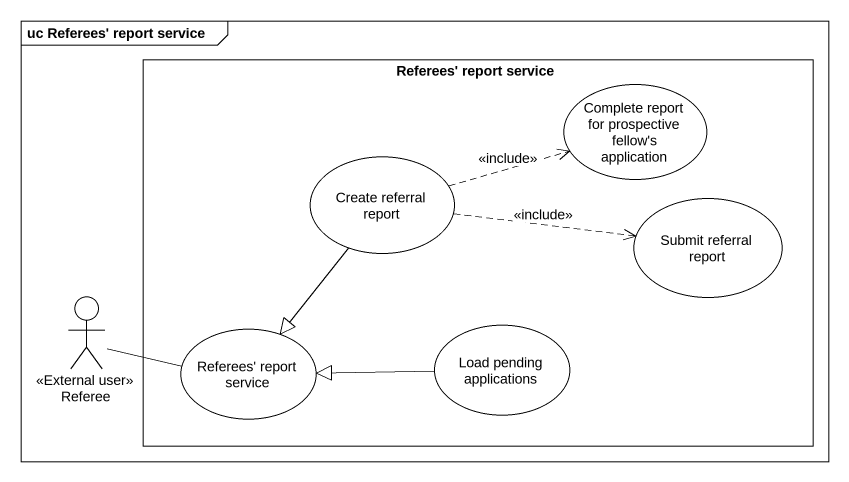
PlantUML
@startuml
mainframe uc Referees' report service
rectangle "Referees' report service" as Referees_report_service {
  usecase "Complete report for prospective fellow's application" as Complete_report_for
  usecase "Create referral report" as Create_referral_report
  usecase "Submit referral report" as Submit_referral_report
  usecase "Referees' report service" as Referees_report_service_2
  usecase "Load pending applications" as Load_pending_applications
}
actor Referee <<External user>>
Create_referral_report .right.> Complete_report_for : <<include>>
Create_referral_report .right.> Submit_referral_report : <<include>>
Create_referral_report --|> Referees_report_service_2
Referee -right- Referees_report_service_2
Load_pending_applications -left-|> Referees_report_service_2
@enduml
